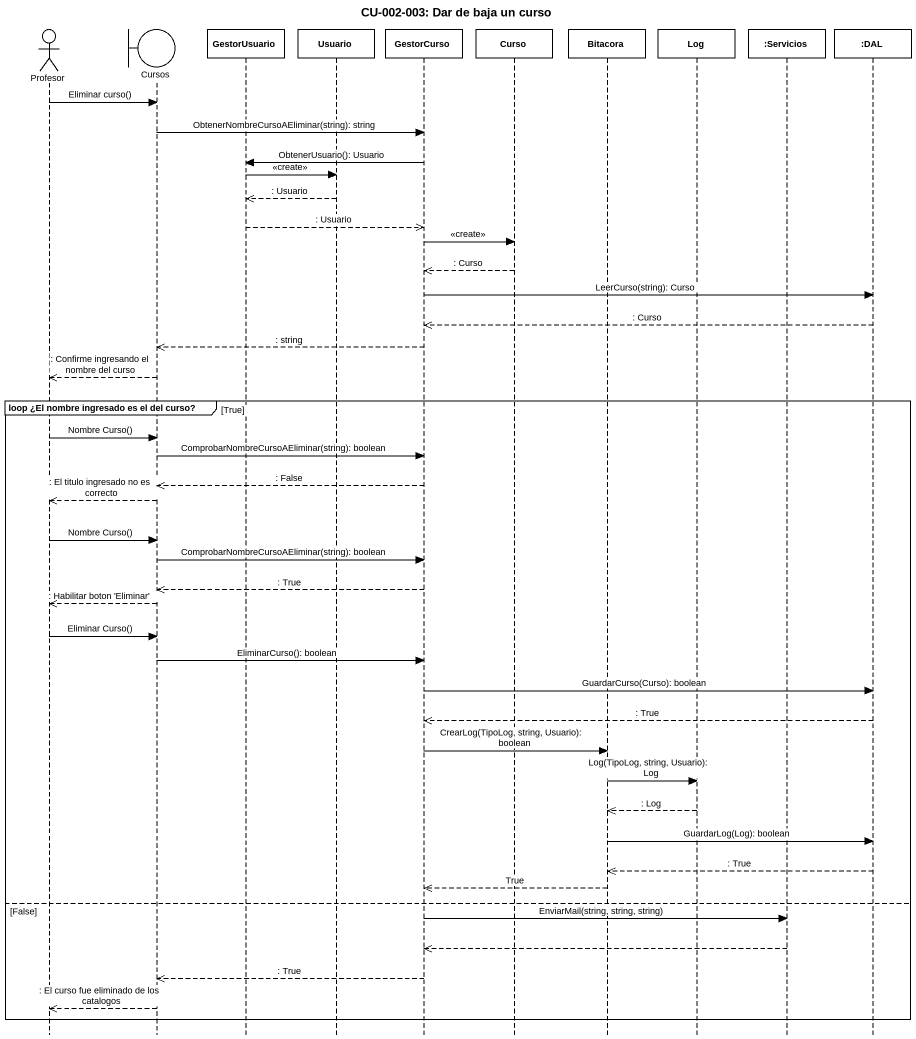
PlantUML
@startuml
title CU-002-003: Dar de baja un curso
hide footbox
actor Profesor
boundary Cursos
participant GestorUsuario
participant Usuario
participant GestorCurso
participant Curso
participant Bitacora
participant Log
participant ":Servicios" as Servicios
participant ":DAL" as DAL

Profesor -> Cursos : Eliminar curso()
Cursos -> GestorCurso : ObtenerNombreCursoAEliminar(string): string
GestorCurso -> GestorUsuario : ObtenerUsuario(): Usuario
GestorUsuario -> Usuario : <<create>>
Usuario -->> GestorUsuario : : Usuario
GestorUsuario -->> GestorCurso : : Usuario
GestorCurso -> Curso : <<create>>
Curso -->> GestorCurso : : Curso
GestorCurso -> DAL : LeerCurso(string): Curso
DAL -->> GestorCurso : : Curso
GestorCurso -->> Cursos : : string
Cursos -->> Profesor : : Confirme ingresando el nombre del curso
group loop ¿El nombre ingresado es el del curso? [True]
  Profesor -> Cursos : Nombre Curso()
  Cursos -> GestorCurso : ComprobarNombreCursoAEliminar(string): boolean
  GestorCurso -->> Cursos : : False
  Cursos -->> Profesor : : El titulo ingresado no es correcto
  Profesor -> Cursos : Nombre Curso()
  Cursos -> GestorCurso : ComprobarNombreCursoAEliminar(string): boolean
  GestorCurso -->> Cursos : : True
  Cursos -->> Profesor : : Habilitar boton 'Eliminar'
  Profesor -> Cursos : Eliminar Curso()
  Cursos -> GestorCurso : EliminarCurso(): boolean
  GestorCurso -> DAL : GuardarCurso(Curso): boolean
  DAL -->> GestorCurso : : True
  GestorCurso -> Bitacora : CrearLog(TipoLog, string, Usuario): boolean
  Bitacora -> Log : Log(TipoLog, string, Usuario): Log
  Log -->> Bitacora : : Log
  Bitacora -> DAL : GuardarLog(Log): boolean
  DAL -->> Bitacora : : True
  Bitacora -->> GestorCurso : True
else False
  GestorCurso -> Servicios : EnviarMail(string, string, string)
  Servicios -->> GestorCurso
  GestorCurso -->> Cursos : : True
  Cursos -->> Profesor : : El curso fue eliminado de los catalogos
end
@enduml
